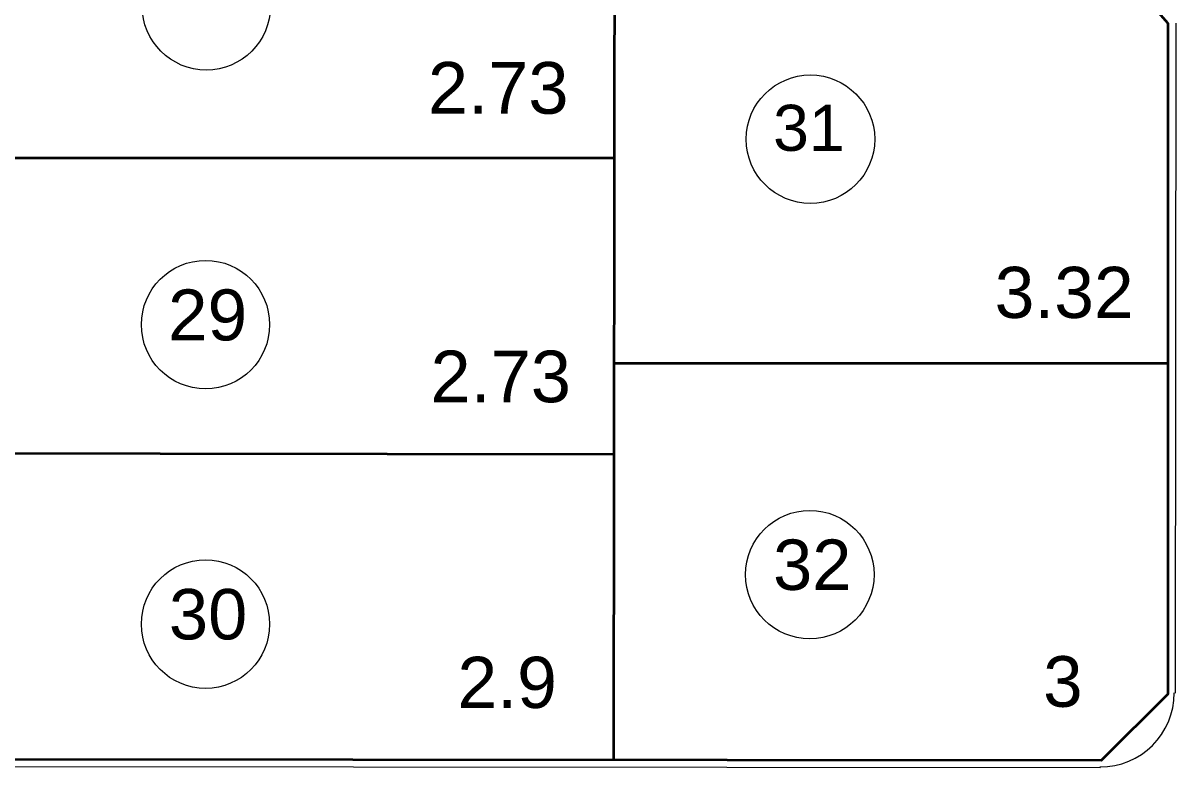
# Model space of a CAD drawing. Header units: millimetres. Extents: x -1787 to 4633, y 81 to 2259.
# Drawn here: x 2199.6 to 2627.3, y 1102.3 to 1378.8 of the extents above; entities that cross this region are included whole.
import ezdxf

# ---------------------------------------------------------------- set-up
doc = ezdxf.new("R2010")
doc.units = ezdxf.units.MM
doc.header["$MEASUREMENT"] = 0
doc.layers.get('0').update_dxf_attribs({"linetype": 'CONTINUOUS'})
doc.styles.add('Arial$001', font='arial.ttf', dxfattribs={"height": 2.232})

msp = doc.modelspace()

# ---------------------------------------------------------------- linework, layer by layer
at = {"color": 1, "linetype": 'Continuous', "lineweight": 35, "true_color": 0x000001}
msp.add_lwpolyline([(2624.24736, 1378.70865), (2624.24736, 1129.63981), (2599.55939, 1105.07345), (2183.02582, 1105.4383), (2158.70269, 1131.82889), (2185.2149, 1434.40861), (2212.57842, 1456.54266), (2603.08624, 1403.03177)], close=True, dxfattribs=at)
for points in [[(2418.71693, 1105.4383), (2419.08178, 1428.20621), (2419.08178, 1428.20621)], [(2419.08178, 1328.603), (2175.85049, 1328.603), (2175.85049, 1328.603)], [(2624.24736, 1252.34999), (2418.71693, 1252.34999), (2418.71693, 1252.34999)], [(2418.71693, 1218.66246), (2166.24286, 1219.02731), (2166.24286, 1219.02731)]]:
    msp.add_lwpolyline(points, dxfattribs=at)
at = {"color": 5, "linetype": 'Continuous', "lineweight": 20, "true_color": 0x000005}
for points in [[(2627.28776, 1378.70865), (2627.04452, 1130.00466), (2627.04452, 1130.00466)], [(2599.31616, 1102.27629), (2183.39066, 1102.64114), (2183.39066, 1102.64114)]]:
    msp.add_lwpolyline(points, dxfattribs=at)
at = {"color": 7, "linetype": 'Continuous', "lineweight": 15, "true_color": 0x000007}
for points in [[(2267.54869, 1408.99094), (2254.4142, 1408.99094), (2243.71202, 1398.28876), (2243.71202, 1385.15427), (2243.71202, 1385.15427), (2243.71202, 1372.01979), (2254.4142, 1361.31761), (2267.54869, 1361.31761), (2267.54869, 1361.31761), (2280.68318, 1361.31761), (2291.38535, 1372.01979), (2291.38535, 1385.15427), (2291.38535, 1385.15427), (2291.38535, 1398.28876), (2280.68318, 1408.99094), (2267.54869, 1408.99094)], [(2491.68632, 1359.49337), (2478.55183, 1359.49337), (2467.84965, 1348.7912), (2467.84965, 1335.65671), (2467.84965, 1335.65671), (2467.84965, 1322.52222), (2478.55183, 1311.82004), (2491.68632, 1311.82004), (2491.68632, 1311.82004), (2504.8208, 1311.82004), (2515.52298, 1322.52222), (2515.52298, 1335.65671), (2515.52298, 1335.65671), (2515.52298, 1348.7912), (2504.8208, 1359.49337), (2491.68632, 1359.49337)], [(2267.30546, 1290.65892), (2254.04935, 1290.65892), (2243.46879, 1279.95674), (2243.46879, 1266.82226), (2243.46879, 1266.82226), (2243.46879, 1253.68777), (2254.04935, 1242.98559), (2267.30546, 1242.98559), (2267.30546, 1242.98559), (2280.43995, 1242.98559), (2291.02051, 1253.68777), (2291.02051, 1266.82226), (2291.02051, 1266.82226), (2291.02051, 1279.95674), (2280.43995, 1290.65892), (2267.30546, 1290.65892)], [(2491.44308, 1197.86619), (2478.30859, 1197.86619), (2467.60642, 1187.16401), (2467.60642, 1174.02952), (2467.60642, 1174.02952), (2467.60642, 1160.89503), (2478.30859, 1150.19286), (2491.44308, 1150.19286), (2491.44308, 1150.19286), (2504.57757, 1150.19286), (2515.27975, 1160.89503), (2515.27975, 1174.02952), (2515.27975, 1174.02952), (2515.27975, 1187.16401), (2504.57757, 1197.86619), (2491.44308, 1197.86619)], [(2267.30546, 1179.50222), (2254.04935, 1179.50222), (2243.46879, 1168.80005), (2243.46879, 1155.66556), (2243.46879, 1155.66556), (2243.46879, 1142.53107), (2254.04935, 1131.82889), (2267.30546, 1131.82889), (2267.30546, 1131.82889), (2280.43995, 1131.82889), (2291.02051, 1142.53107), (2291.02051, 1155.66556), (2291.02051, 1155.66556), (2291.02051, 1168.80005), (2280.43995, 1179.50222), (2267.30546, 1179.50222)]]:
    msp.add_open_spline(points, degree=3, knots=[0, 0, 0, 0, 0.0625, 0.0625, 0.0625, 0.062501, 0.125, 0.125, 0.125, 0.125001, 0.1875, 0.1875, 0.1875, 0.187501, 1, 1, 1, 1], dxfattribs=at)
at = {"color": 5, "linetype": 'Continuous', "lineweight": 20, "true_color": 0x000005}
msp.add_open_spline([(2599.07293, 1102.64114), (2614.27488, 1102.51952), (2626.67968, 1114.92432), (2626.67968, 1130.12627)], degree=3, dxfattribs=at)

# ---------------------------------------------------------------- texts
at = {"color": 7, "true_color": 0x000007, "style": 'Arial$001'}
for s, height, p in [('2.73', 19.190712, (2349.76086, 1345.10922)), ('31', 17.107971, (2477.82213, 1331.32789)), ('3.32', 18.972081, (2560.03431, 1269.3105)), ('29', 18.917409, (2253.31966, 1260.96618)), ('2.73', 19.166924, (2350.73379, 1238.00886)), ('32', 18.704369, (2477.82213, 1168.35717)), ('30', 18.704369, (2253.6845, 1149.99321)), ('2.9', 19.011969, (2360.70627, 1124.53006)), ('3', 18.80779, (2578.03342, 1124.97281))]:
    msp.add_text(s, height=height, dxfattribs=at).set_placement(p)

doc.saveas('drawing.dxf')
